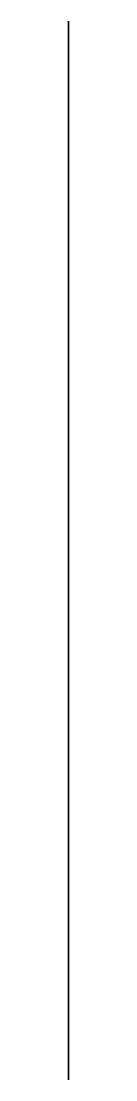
# Model space of a CAD drawing. Header units: millimetres. Extents: x 7.1 to 45, y -0.3 to 18.5.
# Drawn here: x 7.05 to 7.05, y 0.53 to 18.53 of the extents above.
import ezdxf

# ---------------------------------------------------------------- set-up
doc = ezdxf.new("R2010")
doc.units = ezdxf.units.MM
doc.layers.add('Additional', color=5, linetype='Continuous')
doc.layers.add('Outline', color=7, linetype='Continuous', lineweight=30)

msp = doc.modelspace()

# ---------------------------------------------------------------- linework, layer by layer
at = {"layer": 'Additional', "lineweight": 35, "extrusion": (1, 0, -1.83697e-16), "elevation": 7.054}
msp.add_lwpolyline([(6.534, 32.019), (6.534, 28.019), (12.534, 28.019), (12.534, 32.019)], close=True, dxfattribs=at)
at = {"layer": 'Additional', "lineweight": 35, "extrusion": (0, -1, 0), "elevation": -12.534}
msp.add_lwpolyline([(7.054, 32.019), (7.054, 32.019), (7.054, 28.019), (7.054, 28.019)], close=True, dxfattribs=at)
at = {"layer": 'Outline', "extrusion": (1, 0, -1.83697e-16)}
for p, q in [((7.054, 18.534, 36.019), (7.054, 18.534, 28.019)), ((7.054, 18.534, 28.019), (7.054, 15.534, 28.019)), ((7.054, 18.534, 36.019), (7.054, 0.534, 36.019)), ((7.054, 15.534, 28.019), (7.054, 15.534, 0.019)), ((7.054, 15.534, 0.019), (7.054, 3.534, 0.019)), ((7.054, 3.534, 0.019), (7.054, 3.534, 28.019)), ((7.054, 3.534, 28.019), (7.054, 0.534, 28.019)), ((7.054, 0.534, 36.019), (7.054, 0.534, 28.019))]:
    msp.add_line(p, q, dxfattribs=at)
at = {"layer": 'Outline', "lineweight": 35, "extrusion": (1, 0, -1.83697e-16)}
for p, q in [((7.054, 0.534, 36.019), (7.054, 18.534, 36.019)), ((7.054, 18.534, 36.019), (7.054, 18.534, 28.019)), ((7.054, 18.534, 28.019), (7.054, 15.534, 28.019)), ((7.054, 15.534, 28.019), (7.054, 15.534, 0.019)), ((7.054, 15.534, 0.019), (7.054, 3.534, 0.019)), ((7.054, 6.534, 32.019), (7.054, 12.534, 32.019)), ((7.054, 12.534, 32.019), (7.054, 12.534, 28.019)), ((7.054, 12.534, 28.019), (7.054, 6.534, 28.019)), ((7.054, 11.284, 23.269), (7.054, 11.284, 21.269)), ((7.054, 7.784, 23.269), (7.054, 7.784, 21.269)), ((7.054, 6.534, 28.019), (7.054, 6.534, 32.019)), ((7.054, 3.534, 0.019), (7.054, 3.534, 28.019)), ((7.054, 3.534, 28.019), (7.054, 0.534, 28.019)), ((7.054, 0.534, 28.019), (7.054, 0.534, 36.019))]:
    msp.add_line(p, q, dxfattribs=at)
at = {"layer": 'Outline', "lineweight": 35, "extrusion": (-1, 0, 1.83697e-16), "elevation": -7.054}
msp.add_lwpolyline([(-6.534, 32.019), (-6.534, 28.019), (-12.534, 28.019), (-12.534, 32.019)], close=True, dxfattribs=at)
at = {"layer": 'Outline', "lineweight": 35, "extrusion": (1, 0, -1.83697e-16)}
msp.add_circle((9.534, 4.769, 7.054), 1.75, dxfattribs=at)
for centre, start, end in [((9.534, 23.269, 7.054), 0, 180), ((9.534, 21.269, 7.054), 180, 0)]:
    msp.add_arc(centre, 1.75, start, end, dxfattribs=at)

doc.saveas('drawing.dxf')
